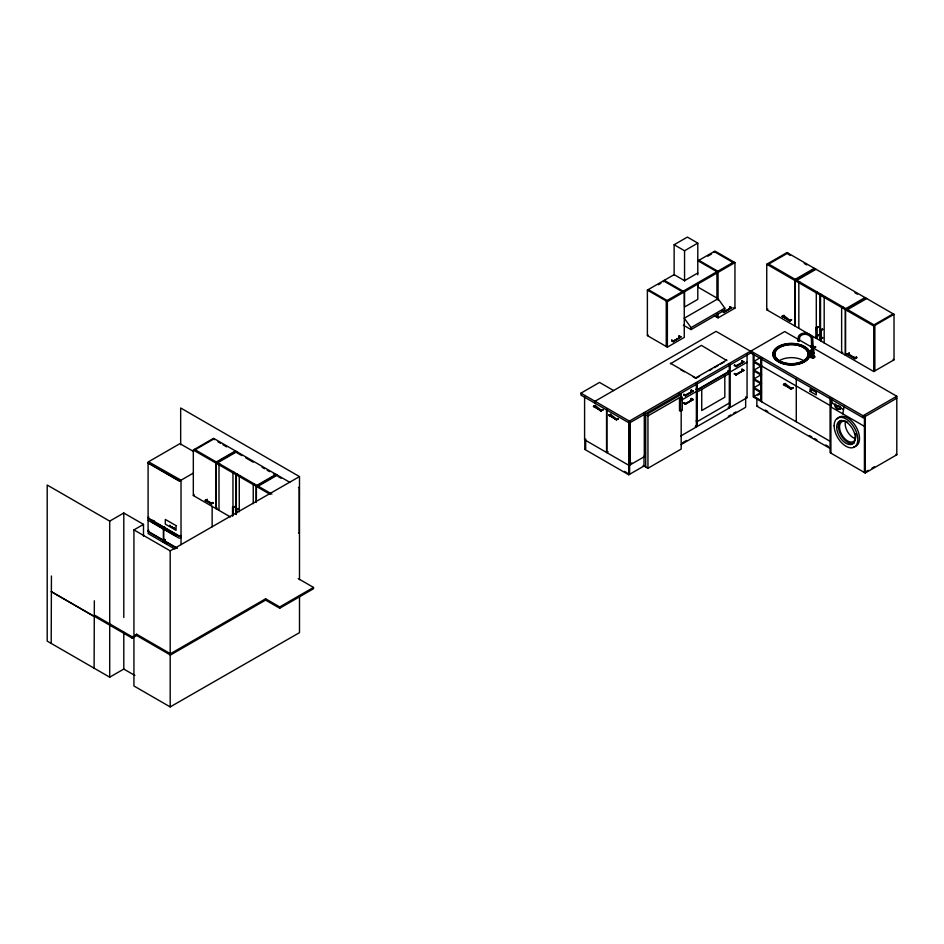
<?xml version="1.0" encoding="UTF-8"?>
<svg xmlns="http://www.w3.org/2000/svg" width="944" height="944" viewBox="0 0 944 944"><rect width="100%" height="100%" fill="white"/><g stroke="black" fill="none" stroke-linecap="round" stroke-linejoin="round"><path stroke-width="1.42" d="M51.2 643.407L51.436 576.005M94.105 668.187L94.341 600.797M811.097 352.136L811.805 353.622M812.631 353.127L811.934 351.64M812.76 352.242L812.678 353.198L810.967 353.021M813.752 347.876L813.032 347.699L813.988 347.97L813.221 347.994L813.527 346.118M832.396 399.277L830.909 406.982L864.421 426.334L865.152 422.534M842.732 413.814L844.219 406.097M811.285 356.36L811.533 357.245L813.055 357.387L813.386 356.136M813.315 351.121L812.69 337.669A7.812 6.301 14.7 0 0 805.551 333.114A7.812 6.301 14.7 0 0 798.423 336.418L797.845 340.76L799.285 340.89L799.78 337.008A6.325 5.109 14.7 0 1 805.551 334.318A6.325 5.109 14.7 0 1 811.333 338.011L811.828 351.168M811.498 352.773L811.333 354.295M164.787 539.708L163.406 540.169L163.406 528.77L164.327 526.658M165.058 539.874L163.678 540.322L163.678 528.923L164.598 526.811M812.395 352.49C810.518 353.917 813.645 352.537 811.816 351.793M811.84 354.732L810.766 354.519L813.445 354.472L813.008 352.431M810.92 351.817L811.616 351.404M811.415 355.522L810.2 356.915L813.527 357.882L814.743 356.478L812.819 355.381M811.415 355.935L810.2 357.328L813.527 358.295L814.743 356.891L812.819 355.794M193.319 450.017L215.846 463.02L215.846 508.545L193.319 495.541L193.319 450.017L213.592 438.311L289.796 482.313M195.125 449.757L214.264 438.7L214.264 439.68M134.874 675.467L123.794 669.06L109.705 677.19L47.2 641.106L47.2 485.039L109.705 521.123L123.794 513.005L143.5 524.38L143.5 536.157M193.473 473.015L181.024 480.201A3.351 1.935 0 0 1 179.867 480.59A1.239 0.72 0 0 1 178.687 480.425L148.42 462.973A1.215 0.708 0 0 1 148.125 462.277A3.788 2.183 0 0 1 148.81 461.604L179.926 443.645L193.555 451.515M216.294 461.982L235.445 450.925L235.445 451.905M215.846 463.02L236.118 451.315M230.43 516.958L216.07 508.674L216.07 463.15L217.203 462.501M217.651 462.761L236.791 451.716L236.791 452.683L241.853 455.61M220.129 464.2L218.996 464.849L218.996 510.362M193.319 495.541L194.452 494.892M133.93 634.439L133.93 529.903L143.5 524.38M234.088 472.26L232.967 472.909L232.967 515.495M216.07 463.15L235.894 474.596L237.015 473.947M236.319 514.563L236.342 474.856L237.475 474.207M240.401 475.894L239.269 476.555L239.269 511.79M211.456 504.061L211.527 503.187L213.143 502.621L211.456 504.061L205.285 500.497L207.291 499.246M205.285 500.497L207.291 499.695M211.456 503.6L213.143 502.621M254.361 483.965L253.24 484.614L253.24 503.707M216.07 508.674L217.203 508.025M256.839 485.393L275.99 474.336L275.99 475.316L273.465 473.853M674.134 275.023L674.134 244.732L687.374 237.086L697.793 243.104L697.793 274.834M236.342 474.856L256.166 486.302L257.299 485.653M163.406 540.169L164.787 539.378M256.39 501.122L256.39 486.431L276.663 474.726M163.678 540.322L165.058 539.531M258.196 486.172L277.347 475.115L277.347 476.095M232.543 507.317L234.537 506.527L233.251 507.73L232.543 507.317L232.543 516.226M234.537 506.527L232.849 507.506L234.537 506.987M236.012 509.323L238.006 508.533L236.72 509.736L236.012 509.323L236.012 514.386M236.319 509.5L238.006 508.533M674.134 244.732L684.553 250.75L697.793 243.104M236.401 509.548L238.006 508.981M233.251 514.751C231.87 515.684 234.372 509.394 233.251 507.73M664.281 280.333L684.27 291.873L684.27 337.397L667.373 347.144L647.383 335.604L647.383 290.091L674.134 274.645L684.553 280.663L697.793 273.017M658.369 284.722L660.906 283.259M707.788 256.19L711.587 253.995M733.83 261.96L666.252 300.983L666.252 346.495L667.101 346.011M647.383 290.091L667.373 301.632L716.933 273.017M734.951 262.609L714.962 251.069L698.064 260.827L718.065 272.368L734.951 262.609L734.951 308.133L718.065 317.88L714.419 315.78M766.74 264.237L794.895 280.498L794.895 326.022L766.74 309.762L766.74 264.237L787.013 252.544L894.015 314.317L894.015 359.829L873.743 371.535L845.576 355.274L845.576 309.762L865.849 298.056M647.383 335.604L648.233 335.12M132.148 636.822L136.656 634.226L170.439 653.732L265.618 598.791L279.719 606.933L313.514 587.428L313.514 588.726L279.719 608.231L265.618 600.089L170.439 655.03L136.656 635.524L132.148 638.12L95.073 616.715L95.073 615.417L132.148 636.822L132.148 638.12M691.032 329.586L724.815 310.08L724.815 308.133L718.065 298.705L684.27 318.211L691.032 327.639L691.032 329.586L683.385 325.173M691.032 327.639L724.815 308.133M671.597 340.347L673.296 340.867L680.223 337.327L678.925 336.583L679.314 335.899L681.002 336.878L673.296 341.787L671.597 340.347L673.296 341.327L681.002 336.878M722.679 311.319L723.977 311.614L730.904 308.063L729.606 307.319L729.995 306.635L731.694 307.614L723.977 312.523L722.29 311.095L723.977 312.063L731.694 307.614M595.015 403.23L595.015 401.271L716.095 331.368L750.445 351.203L750.445 353.15L629.365 423.054L580.938 395.099L580.938 393.152L599.523 382.414L613.6 390.545M671.597 340.808L671.998 340.123M678.925 336.583L679.314 335.899M729.606 307.319L729.995 306.635M717.782 316.747L716.933 317.231L716.933 314.293M794.895 280.498L815.168 268.792M795.178 280.663L819.958 294.965L819.958 340.489L795.178 326.176L795.178 280.663L796.299 280.014M816.017 269.288L796.866 280.333L796.866 281.312M799.969 282.126L798.836 282.775L798.836 328.3M593.493 406.25C595.345 405.33 595.747 405.861 601.21 410.251L602.897 409.731L601.21 411.159L593.493 406.25L601.21 410.699L602.897 409.731M593.493 406.711L595.581 405.507M670.429 363.77L701.392 345.374L726.738 360.525M766.74 309.762L767.861 309.113M817.421 292.203L816.3 292.852L816.3 338.377L817.421 337.728M608.809 415.089C610.662 414.168 611.063 414.711 616.526 419.089L618.214 418.57L616.526 419.997L608.809 415.089L616.526 419.549L618.214 418.57M608.809 415.549L610.898 414.345M782.116 316.228C783.968 315.308 784.37 315.839 789.833 320.228L791.52 319.709L789.833 321.137L782.116 316.228L789.833 320.689L791.52 319.709M782.116 316.688L784.193 315.485M819.958 294.965L821.079 294.316M846.426 354.472L845.305 355.121L820.525 340.808L820.525 295.295L821.646 294.646M825.304 296.758L824.183 297.407L824.183 342.92M584.596 396.692L584.596 439.774L585.717 439.125M670.429 363.251L695.763 377.883L726.738 360.006M693.226 376.939L695.763 378.402L699.48 376.255M709.392 370.544L711.87 369.104M714.348 367.676L718.065 365.529M720.543 364.101L724.26 361.953M580.938 393.152L629.365 421.107L750.445 351.203M895.95 397.719L896.8 398.203L863.017 417.72L750.94 353.021L750.94 351.062L784.735 331.556L896.8 396.256L896.8 454.784L865.259 472.991L830.071 452.672L830.071 397.542M584.832 439.467L584.832 449.427L585.669 448.943L585.669 439.621M645.696 466.95L645.696 414.605L647.95 415.903L681.179 396.728L681.179 394.45L647.95 413.625L647.95 468.248L643.159 465.486M683.704 394.486L685.403 395.005L692.33 391.453L691.032 390.71L691.421 390.025L693.108 391.005L685.403 395.914L683.704 394.486L685.403 395.453L693.108 391.005M734.397 365.222L736.084 365.741L743.011 362.189L741.713 361.446L742.102 360.761L743.801 361.741L736.084 366.65L734.397 365.222L736.084 366.189L743.801 361.741M683.704 394.934L684.105 394.25M691.032 390.71L691.421 390.025M734.397 365.67L734.786 364.986M741.713 361.446L742.102 360.761M680.612 398.344L682.3 397.377L682.3 410.38L680.612 411.36L679.491 410.699L679.491 397.695L680.612 398.344L680.612 411.36M696.094 389.081L697.227 389.73L729.323 371.204L729.323 364.054M696.094 389.412L697.227 390.061L729.323 371.523L729.323 407.938L697.227 426.476L696.094 425.827M842.768 306.835L841.635 307.484L841.635 353.009L842.768 352.348M681.898 399.878L696.377 391.524M730.172 372.019L747.058 362.26M697.227 392.008L729.323 373.482M760.345 357.67L754.044 361.304L760.805 365.21M865.011 297.572L845.859 308.617L845.859 309.597M683.704 402.935L685.403 403.454L692.33 399.914L691.032 399.159L691.421 398.474L693.108 399.454L685.403 404.362L683.704 402.935L685.403 403.914L693.108 399.454M734.397 373.671L736.084 374.19L743.011 370.65L741.713 369.906L742.102 369.222L743.801 370.19L736.084 375.098L734.397 373.671L736.084 374.65L743.801 370.19M820.525 295.295L845.305 309.597L846.426 308.948M683.704 403.395L684.105 402.71M691.032 399.159L691.421 398.474M734.397 374.131L734.786 373.446M741.713 369.906L742.102 369.222M816.182 327.45L818.271 326.707L816.973 327.898L816.182 327.45L816.584 336.583L818.271 335.604L817.87 334.931L816.584 335.675L816.973 327.898M866.698 298.54L847.547 309.597L847.547 310.576M818.271 326.707L816.584 327.674L816.584 336.583M584.596 439.774L606.555 452.459L607.688 451.81M606.839 409.543L606.839 452.624L607.971 451.975M821.304 330.412L822.602 329.208L820.525 329.952L821.304 330.412L820.914 338.176L822.212 337.433L822.602 338.117L820.525 338.861L822.602 337.657M822.602 329.208L820.914 330.176L820.914 339.085M761.607 365.717L754.044 370.083L760.805 373.989M816.182 336.359L818.271 335.155M761.607 374.497L754.044 378.863L760.805 382.768M820.525 340.808L821.646 340.159M761.607 383.276L754.044 387.642L760.805 391.548M729.323 403.064L697.227 421.602L696.094 420.941M629.365 421.107L629.365 464.354L631.855 462.914M629.365 464.354L630.214 464.837L645.13 456.223L645.13 413.118M680.695 436.022L696.377 426.959L696.377 383.063M747.058 353.811L747.058 397.695L730.172 407.454L730.172 363.558M874.014 324.878L893.166 313.821L893.166 314.8M845.576 309.762L873.743 326.022L894.015 314.317M761.607 392.055L754.044 396.421L760.805 400.327M757.831 395.206L760.345 393.754M783.496 384.361C785.349 383.441 785.75 383.972 791.214 388.362L792.901 387.842L791.214 389.27L783.496 384.361L791.214 388.81L792.901 387.842M682.724 442.653L686.524 440.459M728.343 416.316L730.868 414.853M733.405 413.389L735.942 411.926M783.496 384.81L785.573 383.606M584.832 449.427L628.751 474.785L644.009 465.982L644.009 456.023M681.037 444.6L745.654 407.289L745.654 397.33M647.95 468.248L681.179 449.073L681.179 409.731M756.852 399.064L756.852 406.18L757.702 405.684M848.054 353.847L854.981 357.847L856.279 357.103L856.68 357.788L854.981 358.755L847.275 354.307L849.352 353.103M845.576 355.274L846.709 354.625L845.859 354.142M856.68 357.328L854.981 358.307L847.275 353.847M810.07 391.382L816.265 394.958L816.265 392.35L810.07 388.775L810.07 391.382L812.89 389.754M750.94 351.062L863.017 415.761L896.8 396.256M868.209 470.313L864.421 472.496L864.421 415.926L865.259 416.41L865.259 472.991M871.985 468.13L874.51 466.678M133.93 529.903L170.191 550.848L299.496 476.59L299.496 579.651M133.93 637.389L133.93 685.969L170.191 706.914L299.496 632.645L299.496 595.841M812.654 349.634L811.285 350.059L811.533 350.944M812.253 351.168L813.634 350.767L813.386 349.835M812.513 347.97L812.088 348.265M813.586 348.478L814.353 348.336L813.327 348.041M813.008 353.87L813.445 353.575M813.173 348.395L813.94 348.371L812.926 348.053M812.937 347.545L814.023 346.908L813.445 346.413M154.261 520.84L151.193 520.132L151.193 521.725L163.406 528.77M790.376 255.458L787.862 254.007L787.862 253.027L768.711 264.084L768.711 265.052M804.241 263.459L806.766 264.922M854.957 292.746L857.471 294.198M767.861 263.588L874.864 325.373L874.864 370.886L874.014 370.402M732.981 262.456L714.124 251.552L714.124 252.532M893.166 359.345L894.015 359.829M818.271 327.155L817.87 326.471M822.602 329.657L822.212 328.972M717.782 271.223L698.914 260.332L698.914 261.311M784.193 315.945L783.803 315.261M791.52 320.169L791.119 319.485M818.271 335.604L817.87 334.931M822.602 338.117L822.212 337.433M849.352 353.552L848.963 352.879M856.68 357.788L856.279 357.103M733.83 307.484L734.951 308.133M718.065 298.705L698.064 287.165L698.064 284.321M729.606 306.859L731.694 308.063M682.3 291.708L663.431 280.816L663.431 281.796M667.101 300.487L648.233 289.596L648.233 290.575M814.129 390.474L816.607 391.902M838.119 405.472L840.597 406.899M831.735 402.734L843.558 409.566M761.643 366.024L830.071 405.519M754.044 362.284L760.805 366.178M785.573 384.066L785.184 383.382M792.901 388.291L792.5 387.606M741.713 360.997L743.801 362.189M754.044 371.063L760.805 374.957M895.95 454.288L896.8 454.784M741.713 369.446L743.801 370.65M678.925 336.123L680.223 336.878M754.044 379.842L760.805 383.736M728.202 370.555L729.323 371.204M728.202 370.874L729.323 371.523M754.044 388.621L760.805 392.515M830.071 441.285L753.194 396.905L753.194 353.174M745.937 397.046L747.058 397.695M765.265 410.05L767.779 411.513M809.374 435.514L811.887 436.966M814.412 438.429L816.926 439.88M825.752 444.978L828.266 446.429M756.852 406.18L829.941 448.376M680.565 369.623L684.365 371.818M728.202 407.289L729.323 407.938M691.032 390.25L693.108 391.453M691.032 398.71L693.108 399.914M678.665 392.999L681.179 394.45M681.179 396.728L682.3 397.377M695.256 426.31L696.377 426.959M595.581 405.955L595.18 405.271M602.897 410.18L602.508 409.507M610.898 414.805L610.497 414.121M618.214 419.03L617.824 418.345M645.13 456.223L644.292 455.74L644.292 412.634M606.839 452.624L628.798 465.298L629.931 464.649L629.931 423.006M624.574 471.398L627.087 472.85M299.496 476.59L180.67 407.985L180.67 444.789M298.516 487.34L299.189 487.729L299.189 533.254L298.516 532.864M218.005 441.839L220.495 443.279M222.985 444.718L226.725 446.866M245.641 457.793L253.228 462.171M262.078 467.28L264.615 468.743M267.14 470.206L269.665 471.67M278.586 476.814L281.076 478.254M194.452 449.368L271.896 494.09M256.39 486.431L270.161 494.385M213.143 503.081L212.825 502.444M205.993 499.99L211.527 503.187M205.285 500.037L211.527 503.648M298.269 578.625L313.514 587.428M163.678 528.923L175.891 535.98L175.891 534.398M163.406 529.088L148.42 520.439A1.215 0.708 0 0 1 148.125 519.743A3.788 2.183 0 0 1 148.668 519.176M163.678 529.242L178.676 537.903A1.239 0.72 0 0 0 179.879 538.08A3.351 1.935 0 0 0 181.024 537.679M148.42 531.519L177.425 548.263M176.15 547.862L148.42 531.85A1.215 0.708 0 0 1 148.125 531.165A3.788 2.183 0 0 1 148.668 530.587M174.935 549.066L148.42 533.761A1.215 0.708 0 0 1 148.125 533.065A3.788 2.183 0 0 1 148.668 532.499M51.2 591.569L94.105 616.373M812.418 351.475L813.185 352.785L812.159 353.929L810.589 352.549M811.097 352.383L811.769 353.245M873.743 326.022L873.743 371.535M863.017 415.761L863.017 417.72M854.981 357.847L854.981 358.755M845.305 309.597L845.305 355.121M830.909 398.038L830.909 453.155M814.637 357.304L813.716 356.808L813.716 350.507L811.238 350.295L811.238 356.596L810.306 356.926M814.33 269.288L814.33 268.308L795.178 279.365L795.178 280.333M796.276 378.697L796.276 421.779M791.214 388.362L791.214 389.27M789.833 320.228L789.833 321.137M761.643 358.047L761.643 401.79M760.805 357.564L760.805 401.294M754.044 355.121L754.044 397.4M736.084 365.741L736.084 366.65M736.084 374.19L736.084 375.098M724.815 376.078L724.815 397.212L701.734 410.546L701.734 389.412M723.977 311.614L723.977 312.523M718.065 272.368L718.065 300.263M718.065 313.479L718.065 317.88M716.933 271.719L716.933 298.151M697.793 283.483L697.793 299.354L684.553 306.989L684.553 291.13M697.227 382.58L697.227 389.73M697.227 390.061L697.227 426.476M685.403 395.005L685.403 395.914M685.403 403.454L685.403 404.362M684.553 250.75L684.553 281.029M683.149 291.224L683.149 292.522M673.296 340.867L673.296 341.787M667.373 301.632L667.373 347.144M630.214 421.732L630.214 464.837M629.601 464.342L629.601 474.301M628.798 420.788L628.751 474.785M616.526 419.089L616.526 419.997M606.555 409.377L606.555 452.459M601.21 410.251L601.21 411.159M279.719 606.933L279.719 608.231M265.618 598.791L265.618 600.089M256.166 486.302L256.166 502.456M236.72 509.736L236.72 513.123M235.894 474.596L235.894 514.244M212.14 506.244L212.14 526.776M181.024 544.594L181.024 480.201L148.81 461.946A3.788 2.183 0 0 0 148.149 462.619A1.215 0.708 0 0 0 148.444 463.303L178.676 480.767A1.239 0.72 0 0 0 179.879 480.944A3.351 1.935 0 0 0 181.024 480.543M170.439 653.732L170.439 655.03M170.191 550.848L170.191 706.914M148.09 462.784L148.09 517.678M148.09 519.92L148.09 531M136.656 634.226L136.656 635.524M123.794 513.005L123.794 617.529M123.794 632.256L123.794 669.06M109.705 521.123L109.705 677.19M93.751 616.161L51.554 591.805M840.738 407.938A4.602 3.221 73.9 0 1 837.092 408.988A4.602 3.221 73.9 0 1 834.543 404.362M840.868 408.705A4.602 3.221 73.9 0 1 837.529 408.186A4.602 3.221 73.9 0 1 835.641 404.044M837.422 418.876A16.721 9.652 60 0 1 856.031 426.782A16.721 9.652 60 0 1 853.577 446.854M854.226 442.972A13.11 7.564 60 0 1 841.116 435.396A13.11 7.564 60 0 1 841.116 420.257M855.406 438.653A11.505 6.643 60 0 1 845.435 421.402M855.524 433.721A11.505 6.643 60 0 1 849.081 441.686A11.505 6.643 60 0 1 839.558 427.762A11.505 6.643 60 0 1 847.665 422.228M778.953 360.879A16.697 9.641 0 0 1 804.524 361.292M166.97 544.039A62.021 35.813 60 0 1 162.864 541.667M181.024 535.437A3.351 1.935 0 0 1 179.867 535.826A1.239 0.72 0 0 1 178.687 535.649L148.42 518.197A1.215 0.708 0 0 1 148.125 517.501A3.788 2.183 0 0 1 148.668 516.934M181.024 535.767A3.351 1.935 0 0 1 179.867 536.157A1.239 0.72 0 0 1 178.687 535.98L148.42 518.539A1.215 0.708 0 0 1 148.125 517.843A3.788 2.183 0 0 1 148.668 517.277M148.444 531.507A1.215 0.708 0 0 1 148.125 530.823A3.788 2.183 0 0 1 148.668 530.257M809.397 352.065L809.374 352.749L809.397 352.065M813.94 352.454L813.929 353.15L813.94 352.454M810.92 346.165L810.943 347.062L810.92 346.165M815.463 346.566L815.498 347.463L815.463 346.566M169.873 525.336L170.604 526.245L169.873 525.336M172.032 526.575L172.764 527.495L172.032 526.575M174.192 527.826L174.923 528.734L174.239 527.72M797.892 340.583L798.754 341.268L799.332 340.713L797.892 340.583M812.489 350.106L811.25 350L812.489 350.106M206.665 500.379L206.276 501.063L206.665 500.379M210.854 502.798L210.465 503.482L210.854 502.798M232.932 508.521L232.932 508.521M236.401 510.527L236.401 510.527M595.121 406.734L594.732 407.419L595.121 406.734M600.36 409.767L599.971 410.439L600.36 409.767M610.438 415.584L610.048 416.269L610.438 415.584M783.744 316.724L783.355 317.396L783.744 316.724M615.677 418.605L615.287 419.289L615.677 418.605M788.983 319.745L788.594 320.429L788.983 319.745M816.584 328.654L816.584 328.654M820.914 331.155L820.914 331.155M816.584 334.695L816.584 334.695M820.914 337.197L820.914 337.197M785.125 384.845L784.735 385.53L785.125 384.845M790.364 387.866L789.975 388.55L790.364 387.866M848.904 354.342L848.514 355.015L848.904 354.342M854.143 357.363L853.742 358.047L854.143 357.363M730.455 308.322L730.455 308.322M725.216 311.355L725.216 311.355M742.562 362.461L742.562 362.461M737.323 365.481L737.323 365.481M742.562 370.909L742.562 370.909M679.763 337.586L679.763 337.586M737.323 373.93L737.323 373.93M674.535 340.607L674.535 340.607M691.869 391.713L691.869 391.713M686.642 394.745L686.642 394.745M691.869 400.173L691.869 400.173M686.642 403.194L686.642 403.194M176.056 525.631L165.318 519.436L165.318 524.144L176.056 530.351L176.056 525.631M834.154 425.768A16.721 9.652 60 0 0 851.889 447.834A16.721 9.652 60 0 0 851.889 424.175A16.721 9.652 60 0 0 834.154 425.768M836.703 427.243A13.11 7.564 60 0 0 850.615 444.541A13.11 7.564 60 0 0 850.615 425.992A13.11 7.564 60 0 0 836.703 427.243M779.154 362.248A18.491 10.679 0 0 0 809.551 356.419A18.491 10.679 0 0 0 785.609 344.135A18.491 10.679 0 0 0 779.154 362.248M780.346 361.481A16.697 9.641 0 0 0 807.793 356.218A16.697 9.641 0 0 0 786.175 345.126A16.697 9.641 0 0 0 780.346 361.481M780.346 361.292A16.697 9.641 0 0 0 807.793 356.018A16.697 9.641 0 0 0 786.175 344.938A16.697 9.641 0 0 0 780.346 361.292M779.154 362.059A18.491 10.679 0 0 0 809.551 356.23A18.491 10.679 0 0 0 785.609 343.946A18.491 10.679 0 0 0 779.154 362.059"/></g></svg>
